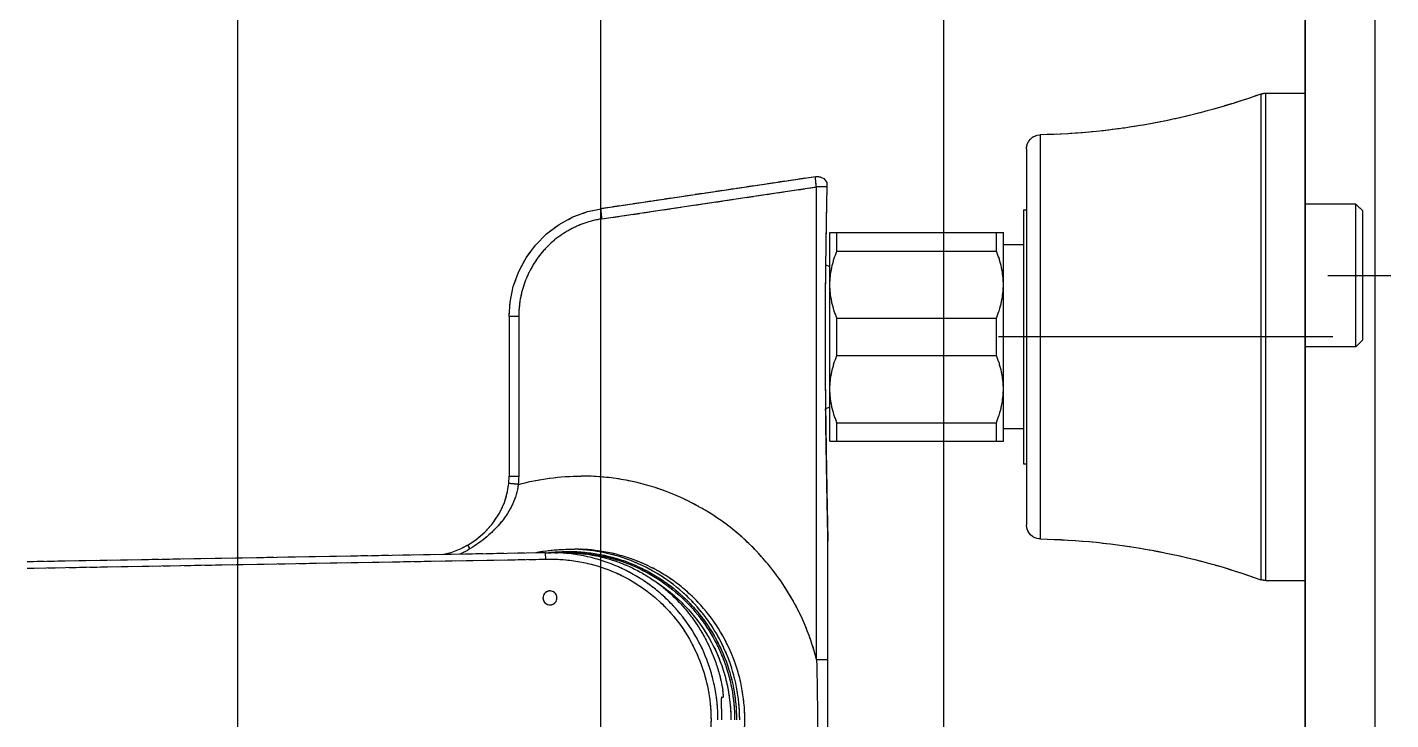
# Model space of a CAD drawing. Header units: millimetres. Extents: x 18456 to 179493, y -203649 to 469211.
# Drawn here: x 117006.2 to 117201.9, y 124388.9 to 124488.4 of the extents above; entities that cross this region are included whole.
import ezdxf

# ---------------------------------------------------------------- set-up
doc = ezdxf.new("R2010")
doc.units = ezdxf.units.MM
doc.linetypes.add('X-평면도(기본형)$0$HIDDENX2', pattern=[0.75, 0.5, -0.25])
for name, color, linetype, true_color in [('X-평면도(기본형)$0$FIN', 9, 'Continuous', 0x808080), ('X-평면도(기본형)$0$FUR', 6, 'Continuous', 0xff00ff), ('X-평면도(기본형)$0$KITC', 6, 'Continuous', 0xff00ff), ('X-평면도(기본형)$0$MC', 7, 'Continuous', 0x7f7fff)]:
    doc.layers.add(name, color=color, linetype=linetype, true_color=true_color)

# ---------------------------------------------------------------- blocks, each defined once
blk = doc.blocks.new('X-평면도(기본형)$0$SB1703 1500')
at = {"layer": 'X-평면도(기본형)$0$FUR', "color": 8, "true_color": 0x808080}
for p, q in [((0, 420), (0, 490)), ((5.65, 490), (0, 490)), ((5.65, 420), (5.65, 490)), ((6.33, 489.88), (6.33, 420.11)), ((38.04, 484.01), (38.04, 425.98)), ((40, 482.02), (40, 427.98)), ((70.23, 478.01), (101.06, 473.41)), ((68.66, 476.53), (70.14, 476.53)), ((70.14, 408.66), (70.14, 476.53)), ((100.97, 471.93), (70.14, 476.53)), ((-8.3, 473.08), (-7.3, 474.08)), ((-7.3, 474.08), (0, 474.08)), ((-7.3, 453.58), (-7.3, 474.08)), ((-8.3, 454.58), (-8.3, 473.08)), ((40.4, 473.25), (40, 473.25)), ((40.4, 473.25), (40.4, 436.75)), ((43.31, 440), (43.31, 470)), ((68.21, 470), (43.31, 470)), ((44.31, 467.32), (44.31, 470)), ((67.21, 467.32), (67.21, 470)), ((68.21, 440), (68.21, 470)), ((40.4, 468.2), (43.31, 468.2)), ((67.21, 467.32), (44.31, 467.32)), ((68.21, 465.08), (68.84, 465.34)), ((-3.29, 463.83), (-12.3, 463.83)), ((44.31, 452.32), (44.31, 457.67)), ((67.21, 457.67), (44.31, 457.67)), ((67.21, 452.32), (67.21, 457.67)), ((112.88, 457.94), (114.25, 457.94)), ((112.88, 457.94), (112.88, 434.99)), ((114.25, 457.94), (114.25, 434.99)), ((-8.3, 454.58), (-7.3, 453.58)), ((-7.3, 453.58), (0, 453.58)), ((67.21, 452.32), (44.31, 452.32)), ((68.21, 444.91), (68.84, 444.65)), ((67.21, 442.67), (44.31, 442.67)), ((44.31, 440), (44.31, 442.67)), ((67.21, 440), (67.21, 442.67)), ((40.4, 441.8), (43.31, 441.8)), ((68.21, 440), (43.31, 440)), ((40.4, 436.75), (40, 436.75)), ((114.25, 434.99), (112.88, 434.99)), ((68.51, 373.83), (68.51, 426.16)), ((108.25, 424), (106.17, 424)), ((108.24, 424.04), (108.22, 424.04)), ((108.25, 424.03), (108.24, 424.04)), ((108.28, 424.03), (108.25, 424.03)), ((108.34, 424.03), (108.28, 424.03)), ((108.36, 424.02), (108.34, 424.03)), ((109.01, 423.06), (109.04, 423.98)), ((183.43, 421.76), (109.01, 423.06)), ((109.04, 423.98), (183.45, 422.68)), ((5.65, 420), (0, 420)), ((70.14, 408.66), (68.51, 408.66)), ((83.72, 403.25), (83.53, 403.25)), ((81.62, 400.02), (81.62, 400))]:
    blk.add_line(p, q, dxfattribs=at)
at = {"layer": 'X-평면도(기본형)$0$FUR', "color": 8, "linetype": 'X-평면도(기본형)$0$HIDDENX2', "ltscale": 2, "true_color": 0x808080}
for p, q in [((0, 420), (0, 490)), ((5.65, 490), (0, 490)), ((5.65, 420), (5.65, 490)), ((6.33, 489.88), (6.33, 420.11)), ((38.04, 484.01), (38.04, 425.98)), ((40, 482.02), (40, 427.98)), ((70.23, 478.01), (101.06, 473.41)), ((68.66, 476.53), (70.14, 476.53)), ((70.14, 408.66), (70.14, 476.53)), ((100.97, 471.93), (70.14, 476.53)), ((-8.3, 473.08), (-7.3, 474.08)), ((-7.3, 474.08), (0, 474.08)), ((-7.3, 453.58), (-7.3, 474.08)), ((-8.3, 454.58), (-8.3, 473.08)), ((40.4, 473.25), (40, 473.25)), ((40.4, 473.25), (40.4, 436.75)), ((43.31, 440), (43.31, 470)), ((68.21, 470), (43.31, 470)), ((44.31, 467.32), (44.31, 470)), ((67.21, 467.32), (67.21, 470)), ((68.21, 440), (68.21, 470)), ((40.4, 468.2), (43.31, 468.2)), ((67.21, 467.32), (44.31, 467.32)), ((68.21, 465.08), (68.84, 465.34)), ((-3.29, 463.83), (-12.3, 463.83)), ((44.31, 452.32), (44.31, 457.67)), ((67.21, 457.67), (44.31, 457.67)), ((67.21, 452.32), (67.21, 457.67)), ((112.88, 457.94), (112.88, 434.99)), ((112.88, 457.94), (114.25, 457.94)), ((114.25, 457.94), (114.25, 434.99)), ((-8.3, 454.58), (-7.3, 453.58)), ((-4, 455), (44, 455)), ((-7.3, 453.58), (0, 453.58)), ((67.21, 452.32), (44.31, 452.32)), ((68.21, 444.91), (68.84, 444.65)), ((67.21, 442.67), (44.31, 442.67)), ((44.31, 440), (44.31, 442.67)), ((67.21, 440), (67.21, 442.67)), ((40.4, 441.8), (43.31, 441.8)), ((68.21, 440), (43.31, 440)), ((40.4, 436.75), (40, 436.75)), ((114.25, 434.99), (112.88, 434.99)), ((68.51, 373.83), (68.51, 426.16)), ((108.25, 424), (106.17, 424)), ((108.24, 424.04), (108.22, 424.04)), ((108.25, 424.03), (108.24, 424.04)), ((108.28, 424.03), (108.25, 424.03)), ((108.34, 424.03), (108.28, 424.03)), ((108.36, 424.02), (108.34, 424.03)), ((109.01, 423.06), (109.04, 423.98)), ((183.43, 421.76), (109.01, 423.06)), ((109.04, 423.98), (183.45, 422.68)), ((5.65, 420), (0, 420)), ((70.14, 408.66), (68.51, 408.66)), ((83.72, 403.25), (83.53, 403.25)), ((81.62, 400.02), (81.62, 400))]:
    blk.add_line(p, q, dxfattribs=at)
at = {"layer": 'X-평면도(기본형)$0$FUR', "color": 1, "true_color": 0xff0000}
blk.add_line((-4, 455), (44, 455), dxfattribs=at)
at = {"layer": 'X-평면도(기본형)$0$FUR', "color": 8, "true_color": 0x808080}
for points in [[(114.25, 457.94), (114.12, 459.99), (113.66, 462.23), (112.89, 464.37), (111.82, 466.37), (110.47, 468.19), (108.88, 469.8), (107.08, 471.15), (105.1, 472.22), (103, 472.99), (101.06, 473.41)], [(114.3, 433.94), (114.28, 434.22), (114.26, 434.72), (114.25, 434.99)], [(120.12, 425.14), (119.05, 425.85), (117.77, 426.92), (116.61, 428.21), (115.64, 429.66), (114.92, 431.21), (114.48, 432.76), (114.3, 433.94)], [(123.82, 423.73), (122.56, 424.04), (121.17, 424.59), (120.12, 425.14)]]:
    blk.add_lwpolyline(points, dxfattribs=at)
at = {"layer": 'X-평면도(기본형)$0$FUR', "color": 8, "linetype": 'X-평면도(기본형)$0$HIDDENX2', "ltscale": 2, "true_color": 0x808080}
for points in [[(114.25, 457.94), (114.12, 459.99), (113.66, 462.23), (112.89, 464.37), (111.82, 466.37), (110.47, 468.19), (108.88, 469.8), (107.08, 471.15), (105.1, 472.22), (103, 472.99), (101.06, 473.41)], [(114.3, 433.94), (114.28, 434.22), (114.26, 434.72), (114.25, 434.99)], [(120.12, 425.14), (119.05, 425.85), (117.77, 426.92), (116.61, 428.21), (115.64, 429.66), (114.92, 431.21), (114.48, 432.76), (114.3, 433.94)], [(123.82, 423.73), (122.56, 424.04), (121.17, 424.59), (120.12, 425.14)]]:
    blk.add_lwpolyline(points, dxfattribs=at)
at = {"layer": 'X-평면도(기본형)$0$FUR', "color": 8, "true_color": 0x808080}
for centre, radius, start, end in [((5.65, 488), 2, 70.1846, 90), ((40, 583.33), 99.33, 250.1846, 268.8691), ((38, 482.02), 2, 0, 88.8691), ((70.01, 476.53), 1.5, 81.535, 154.6019), ((103.92, 400.25), 34.74, 74.9548, 89.9993), ((125.99, 434.99), 13.1, 180.0024, 185.183), ((38, 427.98), 2, 271.1309, 0), ((40, 326.66), 99.33, 91.1309, 109.8154), ((105.84, 400.21), 23.82, 93.8842, 94.302), ((105.71, 400.16), 24.01, 88.879, 93.5398), ((105.84, 400.18), 23.86, 91.4654, 93.8837), ((106.15, 402), 21.99, 89.9408, 95.0087), ((105.57, 400.22), 24.27, 90.0005, 91.7183), ((105.84, 400.16), 23.88, 89.1961, 91.4655), ((105.56, 400.14), 24.35, 81.6637, 89.9935), ((105.71, 400.18), 23.99, 84.6353, 88.8787), ((105.84, 400.18), 23.86, 85.5445, 89.1964), ((105.71, 400.18), 23.99, 83.9839, 84.6337), ((108.27, 399.7), 24.29, 89.8188, 89.9821), ((108.27, 399.64), 24.35, 88.1849, 89.8181), ((105.7, 400.16), 24.01, 82.0366, 83.651), ((105.57, 400.19), 24.31, 78.633, 81.6583), ((129.24, 440.11), 18.16, 239.0607, 244.1807), ((5.65, 422), 2, 270, 289.8154), ((346.78, 400), 276.78, 178.2057, 181.7943)]:
    blk.add_arc(centre, radius, start, end, dxfattribs=at)
at = {"layer": 'X-평면도(기본형)$0$FUR', "color": 8, "linetype": 'X-평면도(기본형)$0$HIDDENX2', "ltscale": 2, "true_color": 0x808080}
for centre, radius, start, end in [((5.65, 488), 2, 70.1846, 90), ((40, 583.33), 99.33, 250.1846, 268.8691), ((38, 482.02), 2, 0, 88.8691), ((70.01, 476.53), 1.5, 81.535, 154.6019), ((103.92, 400.25), 34.74, 74.9548, 89.9993), ((125.99, 434.99), 13.1, 180.0024, 185.183), ((38, 427.98), 2, 271.1309, 0), ((40, 326.66), 99.33, 91.1309, 109.8154), ((105.84, 400.21), 23.82, 93.8842, 94.302), ((105.71, 400.16), 24.01, 88.879, 93.5398), ((105.84, 400.18), 23.86, 91.4654, 93.8837), ((106.15, 402), 21.99, 89.9408, 95.0087), ((105.57, 400.22), 24.27, 90.0005, 91.7183), ((105.84, 400.16), 23.88, 89.1961, 91.4655), ((105.56, 400.14), 24.35, 81.6637, 89.9935), ((105.71, 400.18), 23.99, 84.6353, 88.8787), ((105.84, 400.18), 23.86, 85.5445, 89.1964), ((105.71, 400.18), 23.99, 83.9839, 84.6337), ((108.27, 399.7), 24.29, 89.8188, 89.9821), ((108.27, 399.64), 24.35, 88.1849, 89.8181), ((105.7, 400.16), 24.01, 82.0366, 83.651), ((105.57, 400.19), 24.31, 78.633, 81.6583), ((129.24, 440.11), 18.16, 239.0607, 244.1807), ((5.65, 422), 2, 270, 289.8154), ((346.78, 400), 276.78, 178.2057, 181.7943)]:
    blk.add_arc(centre, radius, start, end, dxfattribs=at)
for points, degree in [([(0, 800), (0, 299.01), (0, 165.65), (0, 0)], 3), ([(51.85, 400), (51.85, 565.65), (51.85, 731.31)], 2), ([(101.1, 400), (101.1, 524.77), (101.1, 624.55), (101.1, 724.32)], 3), ([(153.19, 400), (153.19, 531.33), (153.19, 662.66)], 2), ([(51.85, 68.69), (51.85, 234.35), (51.85, 400)], 2), ([(101.1, 75.68), (101.1, 175.45), (101.1, 275.23), (101.1, 400)], 3), ([(153.19, 137.34), (153.19, 268.67), (153.19, 400)], 2)]:
    blk.add_open_spline(points, degree=degree, dxfattribs=at)
at = {"layer": 'X-평면도(기본형)$0$FUR'}
for points, degree in [([(0, 800), (0, 299.01), (0, 165.65), (0, 0)], 3), ([(51.85, 400), (51.85, 565.65), (51.85, 731.31)], 2), ([(51.85, 68.69), (51.85, 234.35), (51.85, 400)], 2)]:
    blk.add_open_spline(points, degree=degree, dxfattribs=at)
at = {"layer": 'X-평면도(기본형)$0$FUR', "color": 8, "true_color": 0x808080}
for points, degree in [([(101.1, 400), (101.1, 524.77), (101.1, 624.55), (101.1, 724.32)], 3), ([(153.19, 400), (153.19, 531.33), (153.19, 662.66)], 2), ([(101.1, 75.68), (101.1, 175.45), (101.1, 275.23), (101.1, 400)], 3), ([(153.19, 137.34), (153.19, 268.67), (153.19, 400)], 2)]:
    blk.add_open_spline(points, degree=degree, dxfattribs=at)
at = {"layer": 'X-평면도(기본형)$0$FUR', "color": 8, "linetype": 'X-평면도(기본형)$0$HIDDENX2', "ltscale": 2, "true_color": 0x808080}
for points, knots in [([(70.14, 476.53), (70.17, 476.71), (70.2, 476.99), (70.24, 477.33), (70.26, 477.56), (70.26, 477.74), (70.26, 477.88), (70.26, 477.96), (70.24, 478.01), (70.23, 478.01)], [0, 0, 0, 0, 0.568201, 0.824412, 1.049112, 1.233893, 1.372132, 1.459522, 1.497349, 1.497349, 1.497349, 1.497349]), ([(68.66, 476.53), (68.7, 474.4), (68.77, 470.16), (68.86, 463.79), (68.92, 457.42), (68.91, 451.05), (68.85, 445.74), (68.79, 441.5), (68.74, 438.31), (68.69, 435.13), (68.64, 432.48), (68.6, 430.36), (68.57, 428.77), (68.54, 427.44), (68.52, 426.52), (68.51, 426), (68.51, 425.75), (68.51, 425.63)], [0, 0, 0, 0, 6.367652, 12.737127, 19.107433, 25.477974, 31.848136, 35.032893, 38.217304, 41.401189, 44.584134, 46.174935, 47.764808, 49.352404, 50.143431, 50.53613, 50.903176, 50.903176, 50.903176, 50.903176]), ([(68.65, 477.17), (68.65, 477.17), (68.65, 477.15), (68.65, 477.11), (68.65, 477.05), (68.65, 476.97), (68.65, 476.88), (68.65, 476.73), (68.66, 476.61), (68.66, 476.53)], [0, 0, 0, 0, 0.015036, 0.0531775, 0.1131046, 0.1927089, 0.2891745, 0.3990522, 0.6432667, 0.6432667, 0.6432667, 0.6432667]), ([(101.06, 473.41), (101.07, 473.41), (101.08, 473.36), (101.09, 473.28), (101.09, 473.14), (101.08, 472.96), (101.07, 472.74), (101.03, 472.39), (100.99, 472.12), (100.97, 471.93)], [0, 0, 0, 0, 0.03786, 0.125256, 0.26348, 0.448233, 0.672908, 0.929106, 1.497331, 1.497331, 1.497331, 1.497331]), ([(100.97, 471.93), (101.79, 471.82), (103.42, 471.41), (105.7, 470.39), (107.78, 468.97), (109.57, 467.21), (111.01, 465.15), (112.07, 462.87), (112.73, 460.45), (112.88, 458.77), (112.88, 457.94)], [0, 0, 0, 0, 2.49441, 4.989949, 7.487258, 9.985633, 12.485828, 14.987538, 17.490604, 19.994407, 19.994407, 19.994407, 19.994407]), ([(43.31, 462.5), (43.31, 463.32), (43.49, 464.97), (44, 466.55), (44.31, 467.32)], [0, 0, 0, 0, 2.461421, 4.947491, 4.947491, 4.947491, 4.947491]), ([(68.21, 462.5), (68.21, 463.32), (68.02, 464.97), (67.52, 466.55), (67.21, 467.32)], [0, 0, 0, 0, 2.461421, 4.947491, 4.947491, 4.947491, 4.947491]), ([(44.31, 457.67), (44, 458.44), (43.49, 460.02), (43.31, 461.68), (43.31, 462.5)], [0, 0, 0, 0, 2.48607, 4.947491, 4.947491, 4.947491, 4.947491]), ([(67.21, 457.67), (67.52, 458.44), (68.02, 460.02), (68.21, 461.68), (68.21, 462.5)], [0, 0, 0, 0, 2.48607, 4.947491, 4.947491, 4.947491, 4.947491]), ([(43.31, 447.5), (43.31, 448.32), (43.49, 449.97), (44, 451.55), (44.31, 452.32)], [0, 0, 0, 0, 2.461421, 4.947491, 4.947491, 4.947491, 4.947491]), ([(68.21, 447.5), (68.21, 448.32), (68.02, 449.97), (67.52, 451.55), (67.21, 452.32)], [0, 0, 0, 0, 2.461421, 4.947491, 4.947491, 4.947491, 4.947491]), ([(44.31, 442.67), (44, 443.44), (43.49, 445.02), (43.31, 446.68), (43.31, 447.5)], [0, 0, 0, 0, 2.48607, 4.947491, 4.947491, 4.947491, 4.947491]), ([(67.21, 442.67), (67.52, 443.44), (68.02, 445.02), (68.21, 446.68), (68.21, 447.5)], [0, 0, 0, 0, 2.48607, 4.947491, 4.947491, 4.947491, 4.947491]), ([(68.51, 426.16), (68.51, 426.34), (68.52, 426.72), (68.53, 427.48), (68.55, 428.44), (68.57, 429.59), (68.6, 431.14), (68.64, 433.07), (68.69, 436.16), (68.76, 440.02), (68.8, 443.11), (68.82, 444.66)], [0, 0, 0, 0, 0.546987, 1.121473, 2.275907, 3.432581, 4.590168, 6.906656, 9.224058, 13.860197, 18.497289, 18.497289, 18.497289, 18.497289]), ([(70.14, 408.66), (70.61, 410.53), (71.87, 414.18), (74.63, 419.27), (78.18, 423.84), (82.44, 427.76), (87.27, 430.93), (92.56, 433.26), (98.16, 434.68), (102, 435), (103.92, 435)], [0, 0, 0, 0, 5.768758, 11.534609, 17.297288, 23.056356, 28.811926, 34.564486, 40.314695, 46.063974, 46.063974, 46.063974, 46.063974]), ([(112.94, 433.8), (113.03, 433.81), (113.2, 433.83), (113.46, 433.85), (113.69, 433.88), (113.9, 433.9), (114.04, 433.91), (114.14, 433.92), (114.2, 433.93), (114.24, 433.93), (114.27, 433.93), (114.29, 433.94), (114.3, 433.94), (114.3, 433.94)], [0, 0, 0, 0, 0.273217, 0.532826, 0.769475, 0.975368, 1.14335, 1.211288, 1.267678, 1.312067, 1.34408, 1.363394, 1.369953, 1.369953, 1.369953, 1.369953]), ([(112.94, 433.8), (113.07, 432.82), (113.66, 430.88), (115.29, 428.35), (117.41, 426.22), (119.05, 425.05), (119.91, 424.54)], [0, 0, 0, 0, 2.995234, 5.962575, 8.948624, 11.959552, 11.959552, 11.959552, 11.959552]), ([(119.91, 424.54), (119.95, 424.62), (120.01, 424.76), (120.09, 424.94), (120.12, 425.05), (120.13, 425.13), (120.12, 425.14)], [0, 0, 0, 0, 0.2622174, 0.4622496, 0.590226, 0.6459587, 0.6459587, 0.6459587, 0.6459587]), ([(104.83, 375.5), (103.24, 375.5), (100.04, 375.81), (95.43, 377.22), (91.19, 379.49), (87.46, 382.56), (84.41, 386.3), (82.14, 390.56), (80.74, 395.19), (80.27, 400), (80.74, 404.81), (82.14, 409.43), (84.41, 413.69), (87.46, 417.43), (91.19, 420.5), (95.43, 422.78), (100.04, 424.18), (103.24, 424.5), (104.83, 424.5)], [0, 0, 0, 0, 4.78487, 9.570829, 14.35947, 19.151397, 23.946887, 28.745668, 33.546969, 38.34963, 43.152292, 47.953593, 52.752373, 57.547863, 62.33979, 67.128432, 71.91439, 76.699261, 76.699261, 76.699261, 76.699261]), ([(81.16, 400), (81.16, 401.57), (81.46, 404.72), (82.81, 409.26), (84.99, 413.46), (87.94, 417.16), (91.54, 420.23), (95.66, 422.55), (100.14, 424.04), (103.27, 424.44), (104.84, 424.48)], [0, 0, 0, 0, 4.711864, 9.422158, 14.130232, 18.835149, 23.536638, 28.234907, 32.930521, 37.625297, 37.625297, 37.625297, 37.625297]), ([(104.22, 424.12), (102.72, 424.03), (99.71, 423.56), (95.42, 422.01), (91.49, 419.68), (88.06, 416.66), (85.26, 413.05), (83.19, 408.97), (81.91, 404.57), (81.62, 401.53), (81.62, 400.02)], [0, 0, 0, 0, 4.534468, 9.070496, 13.609024, 18.150638, 22.695488, 27.243318, 31.793162, 36.344534, 36.344534, 36.344534, 36.344534]), ([(104.05, 423.97), (102.56, 423.86), (99.6, 423.35), (95.39, 421.78), (91.54, 419.45), (88.18, 416.44), (85.44, 412.86), (83.42, 408.83), (82.17, 404.49), (81.89, 401.49), (81.89, 400)], [0, 0, 0, 0, 4.472305, 8.9462, 13.422582, 17.901999, 22.384578, 26.87006, 31.357491, 35.846385, 35.846385, 35.846385, 35.846385]), ([(84.28, 400), (84.28, 401.56), (84.59, 404.71), (85.95, 409.24), (88.18, 413.42), (90.68, 416.48), (93.02, 418.58), (94.91, 419.99), (96.93, 421.2), (99.78, 422.54), (103.56, 423.69), (106.7, 424), (108.27, 424)], [0, 0, 0, 0, 4.701618, 9.409184, 14.122014, 18.814818, 21.173466, 23.537071, 25.884742, 28.237034, 32.95025, 37.657437, 37.657437, 37.657437, 37.657437]), ([(109.01, 423.06), (107.48, 423.1), (104.39, 422.9), (99.91, 421.67), (95.78, 419.57), (92.14, 416.69), (89.17, 413.12), (86.97, 409.04), (85.59, 404.61), (85.28, 401.53), (85.28, 400)], [0, 0, 0, 0, 4.611134, 9.220934, 13.829251, 18.436203, 23.042808, 27.650462, 32.259919, 36.870755, 36.870755, 36.870755, 36.870755]), ([(92.82, 419.55), (91.23, 418.48), (88.31, 415.94), (84.98, 411.19), (82.9, 405.77), (82.43, 401.91), (82.43, 400)], [0, 0, 0, 0, 5.741803, 11.488886, 17.240286, 22.994386, 22.994386, 22.994386, 22.994386]), ([(107.39, 417.5), (107.39, 417.61), (107.43, 417.84), (107.61, 418.15), (107.88, 418.38), (108.21, 418.5), (108.57, 418.5), (108.9, 418.38), (109.18, 418.15), (109.36, 417.85), (109.4, 417.61), (109.4, 417.5)], [0, 0, 0, 0, 0.345337, 0.690586, 1.037828, 1.384687, 1.734468, 2.084365, 2.433608, 2.784478, 3.131433, 3.131433, 3.131433, 3.131433]), ([(109.4, 417.5), (109.4, 417.38), (109.36, 417.15), (109.19, 416.84), (108.92, 416.61), (108.58, 416.49), (108.23, 416.49), (107.89, 416.61), (107.61, 416.84), (107.44, 417.15), (107.39, 417.38), (107.39, 417.5)], [0, 0, 0, 0, 0.344508, 0.689833, 1.037431, 1.384595, 1.734579, 2.084673, 2.434118, 2.785047, 3.131431, 3.131431, 3.131431, 3.131431]), ([(83.53, 403.25), (83.52, 403.25), (83.51, 403.28), (83.5, 403.33), (83.5, 403.42), (83.5, 403.59), (83.53, 403.87), (83.56, 404.11), (83.58, 404.25)], [0, 0, 0, 0, 0.024284, 0.079277, 0.167332, 0.286884, 0.609654, 1.01224, 1.01224, 1.01224, 1.01224]), ([(83.72, 403.25), (83.75, 403.25), (83.77, 403.18), (83.79, 403.1), (83.81, 402.93), (83.81, 402.66), (83.81, 402.26), (83.8, 401.78), (83.79, 401.22), (83.79, 400.62), (83.78, 400.21), (83.78, 400)], [0, 0, 0, 0, 0.078212, 0.157623, 0.265932, 0.566544, 0.970327, 1.46228, 2.023808, 2.634077, 3.268556, 3.268556, 3.268556, 3.268556]), ([(85.28, 400), (85.28, 398.46), (85.59, 395.38), (86.97, 390.95), (89.17, 386.87), (92.14, 383.3), (95.78, 380.42), (99.91, 378.32), (104.39, 377.09), (107.48, 376.89), (109.01, 376.93)], [0, 0, 0, 0, 4.611034, 9.220656, 13.828342, 18.434968, 23.041851, 27.650181, 32.259932, 36.871018, 36.871018, 36.871018, 36.871018])]:
    blk.add_open_spline(points, degree=3, knots=knots, dxfattribs=at)
at = {"layer": 'X-평면도(기본형)$0$FUR', "color": 8, "true_color": 0x808080}
for points, knots in [([(70.14, 476.53), (70.17, 476.71), (70.2, 476.99), (70.24, 477.33), (70.26, 477.56), (70.26, 477.74), (70.26, 477.88), (70.26, 477.96), (70.24, 478.01), (70.23, 478.01)], [0, 0, 0, 0, 0.568201, 0.824412, 1.049112, 1.233893, 1.372132, 1.459522, 1.497349, 1.497349, 1.497349, 1.497349]), ([(68.66, 476.53), (68.7, 474.4), (68.77, 470.16), (68.86, 463.79), (68.92, 457.42), (68.91, 451.05), (68.85, 445.74), (68.79, 441.5), (68.74, 438.31), (68.69, 435.13), (68.64, 432.48), (68.6, 430.36), (68.57, 428.77), (68.54, 427.44), (68.52, 426.52), (68.51, 426), (68.51, 425.75), (68.51, 425.63)], [0, 0, 0, 0, 6.367652, 12.737127, 19.107433, 25.477974, 31.848136, 35.032893, 38.217304, 41.401189, 44.584134, 46.174935, 47.764808, 49.352404, 50.143431, 50.53613, 50.903176, 50.903176, 50.903176, 50.903176]), ([(68.65, 477.17), (68.65, 477.17), (68.65, 477.15), (68.65, 477.11), (68.65, 477.05), (68.65, 476.97), (68.65, 476.88), (68.65, 476.73), (68.66, 476.61), (68.66, 476.53)], [0, 0, 0, 0, 0.015036, 0.0531775, 0.1131046, 0.1927089, 0.2891745, 0.3990522, 0.6432667, 0.6432667, 0.6432667, 0.6432667]), ([(101.06, 473.41), (101.07, 473.41), (101.08, 473.36), (101.09, 473.28), (101.09, 473.14), (101.08, 472.96), (101.07, 472.74), (101.03, 472.39), (100.99, 472.12), (100.97, 471.93)], [0, 0, 0, 0, 0.03786, 0.125256, 0.26348, 0.448233, 0.672908, 0.929106, 1.497331, 1.497331, 1.497331, 1.497331]), ([(100.97, 471.93), (101.79, 471.82), (103.42, 471.41), (105.7, 470.39), (107.78, 468.97), (109.57, 467.21), (111.01, 465.15), (112.07, 462.87), (112.73, 460.45), (112.88, 458.77), (112.88, 457.94)], [0, 0, 0, 0, 2.49441, 4.989949, 7.487258, 9.985633, 12.485828, 14.987538, 17.490604, 19.994407, 19.994407, 19.994407, 19.994407]), ([(43.31, 462.5), (43.31, 463.32), (43.49, 464.97), (44, 466.55), (44.31, 467.32)], [0, 0, 0, 0, 2.461421, 4.947491, 4.947491, 4.947491, 4.947491]), ([(68.21, 462.5), (68.21, 463.32), (68.02, 464.97), (67.52, 466.55), (67.21, 467.32)], [0, 0, 0, 0, 2.461421, 4.947491, 4.947491, 4.947491, 4.947491]), ([(44.31, 457.67), (44, 458.44), (43.49, 460.02), (43.31, 461.68), (43.31, 462.5)], [0, 0, 0, 0, 2.48607, 4.947491, 4.947491, 4.947491, 4.947491]), ([(67.21, 457.67), (67.52, 458.44), (68.02, 460.02), (68.21, 461.68), (68.21, 462.5)], [0, 0, 0, 0, 2.48607, 4.947491, 4.947491, 4.947491, 4.947491]), ([(43.31, 447.5), (43.31, 448.32), (43.49, 449.97), (44, 451.55), (44.31, 452.32)], [0, 0, 0, 0, 2.461421, 4.947491, 4.947491, 4.947491, 4.947491]), ([(68.21, 447.5), (68.21, 448.32), (68.02, 449.97), (67.52, 451.55), (67.21, 452.32)], [0, 0, 0, 0, 2.461421, 4.947491, 4.947491, 4.947491, 4.947491]), ([(44.31, 442.67), (44, 443.44), (43.49, 445.02), (43.31, 446.68), (43.31, 447.5)], [0, 0, 0, 0, 2.48607, 4.947491, 4.947491, 4.947491, 4.947491]), ([(67.21, 442.67), (67.52, 443.44), (68.02, 445.02), (68.21, 446.68), (68.21, 447.5)], [0, 0, 0, 0, 2.48607, 4.947491, 4.947491, 4.947491, 4.947491]), ([(68.51, 426.16), (68.51, 426.34), (68.52, 426.72), (68.53, 427.48), (68.55, 428.44), (68.57, 429.59), (68.6, 431.14), (68.64, 433.07), (68.69, 436.16), (68.76, 440.02), (68.8, 443.11), (68.82, 444.66)], [0, 0, 0, 0, 0.546987, 1.121473, 2.275907, 3.432581, 4.590168, 6.906656, 9.224058, 13.860197, 18.497289, 18.497289, 18.497289, 18.497289]), ([(70.14, 408.66), (70.61, 410.53), (71.87, 414.18), (74.63, 419.27), (78.18, 423.84), (82.44, 427.76), (87.27, 430.93), (92.56, 433.26), (98.16, 434.68), (102, 435), (103.92, 435)], [0, 0, 0, 0, 5.768758, 11.534609, 17.297288, 23.056356, 28.811926, 34.564486, 40.314695, 46.063974, 46.063974, 46.063974, 46.063974]), ([(112.94, 433.8), (113.03, 433.81), (113.2, 433.83), (113.46, 433.85), (113.69, 433.88), (113.9, 433.9), (114.04, 433.91), (114.14, 433.92), (114.2, 433.93), (114.24, 433.93), (114.27, 433.93), (114.29, 433.94), (114.3, 433.94), (114.3, 433.94)], [0, 0, 0, 0, 0.273217, 0.532826, 0.769475, 0.975368, 1.14335, 1.211288, 1.267678, 1.312067, 1.34408, 1.363394, 1.369953, 1.369953, 1.369953, 1.369953]), ([(112.94, 433.8), (113.07, 432.82), (113.66, 430.88), (115.29, 428.35), (117.41, 426.22), (119.05, 425.05), (119.91, 424.54)], [0, 0, 0, 0, 2.995234, 5.962575, 8.948624, 11.959552, 11.959552, 11.959552, 11.959552]), ([(119.91, 424.54), (119.95, 424.62), (120.01, 424.76), (120.09, 424.94), (120.12, 425.05), (120.13, 425.13), (120.12, 425.14)], [0, 0, 0, 0, 0.2622174, 0.4622496, 0.590226, 0.6459587, 0.6459587, 0.6459587, 0.6459587]), ([(104.83, 375.5), (103.24, 375.5), (100.04, 375.81), (95.43, 377.22), (91.19, 379.49), (87.46, 382.56), (84.41, 386.3), (82.14, 390.56), (80.74, 395.19), (80.27, 400), (80.74, 404.81), (82.14, 409.43), (84.41, 413.69), (87.46, 417.43), (91.19, 420.5), (95.43, 422.78), (100.04, 424.18), (103.24, 424.5), (104.83, 424.5)], [0, 0, 0, 0, 4.78487, 9.570829, 14.35947, 19.151397, 23.946887, 28.745668, 33.546969, 38.34963, 43.152292, 47.953593, 52.752373, 57.547863, 62.33979, 67.128432, 71.91439, 76.699261, 76.699261, 76.699261, 76.699261]), ([(81.16, 400), (81.16, 401.57), (81.46, 404.72), (82.81, 409.26), (84.99, 413.46), (87.94, 417.16), (91.54, 420.23), (95.66, 422.55), (100.14, 424.04), (103.27, 424.44), (104.84, 424.48)], [0, 0, 0, 0, 4.711864, 9.422158, 14.130232, 18.835149, 23.536638, 28.234907, 32.930521, 37.625297, 37.625297, 37.625297, 37.625297]), ([(104.22, 424.12), (102.72, 424.03), (99.71, 423.56), (95.42, 422.01), (91.49, 419.68), (88.06, 416.66), (85.26, 413.05), (83.19, 408.97), (81.91, 404.57), (81.62, 401.53), (81.62, 400.02)], [0, 0, 0, 0, 4.534468, 9.070496, 13.609024, 18.150638, 22.695488, 27.243318, 31.793162, 36.344534, 36.344534, 36.344534, 36.344534]), ([(104.05, 423.97), (102.56, 423.86), (99.6, 423.35), (95.39, 421.78), (91.54, 419.45), (88.18, 416.44), (85.44, 412.86), (83.42, 408.83), (82.17, 404.49), (81.89, 401.49), (81.89, 400)], [0, 0, 0, 0, 4.472305, 8.9462, 13.422582, 17.901999, 22.384578, 26.87006, 31.357491, 35.846385, 35.846385, 35.846385, 35.846385]), ([(84.28, 400), (84.28, 401.56), (84.59, 404.71), (85.95, 409.24), (88.18, 413.42), (90.68, 416.48), (93.02, 418.58), (94.91, 419.99), (96.93, 421.2), (99.78, 422.54), (103.56, 423.69), (106.7, 424), (108.27, 424)], [0, 0, 0, 0, 4.701618, 9.409184, 14.122014, 18.814818, 21.173466, 23.537071, 25.884742, 28.237034, 32.95025, 37.657437, 37.657437, 37.657437, 37.657437]), ([(109.01, 423.06), (107.48, 423.1), (104.39, 422.9), (99.91, 421.67), (95.78, 419.57), (92.14, 416.69), (89.17, 413.12), (86.97, 409.04), (85.59, 404.61), (85.28, 401.53), (85.28, 400)], [0, 0, 0, 0, 4.611134, 9.220934, 13.829251, 18.436203, 23.042808, 27.650462, 32.259919, 36.870755, 36.870755, 36.870755, 36.870755]), ([(92.82, 419.55), (91.23, 418.48), (88.31, 415.94), (84.98, 411.19), (82.9, 405.77), (82.43, 401.91), (82.43, 400)], [0, 0, 0, 0, 5.741803, 11.488886, 17.240286, 22.994386, 22.994386, 22.994386, 22.994386]), ([(107.39, 417.5), (107.39, 417.61), (107.43, 417.84), (107.61, 418.15), (107.88, 418.38), (108.21, 418.5), (108.57, 418.5), (108.9, 418.38), (109.18, 418.15), (109.36, 417.85), (109.4, 417.61), (109.4, 417.5)], [0, 0, 0, 0, 0.345337, 0.690586, 1.037828, 1.384687, 1.734468, 2.084365, 2.433608, 2.784478, 3.131433, 3.131433, 3.131433, 3.131433]), ([(109.4, 417.5), (109.4, 417.38), (109.36, 417.15), (109.19, 416.84), (108.92, 416.61), (108.58, 416.49), (108.23, 416.49), (107.89, 416.61), (107.61, 416.84), (107.44, 417.15), (107.39, 417.38), (107.39, 417.5)], [0, 0, 0, 0, 0.344508, 0.689833, 1.037431, 1.384595, 1.734579, 2.084673, 2.434118, 2.785047, 3.131431, 3.131431, 3.131431, 3.131431]), ([(83.53, 403.25), (83.52, 403.25), (83.51, 403.28), (83.5, 403.33), (83.5, 403.42), (83.5, 403.59), (83.53, 403.87), (83.56, 404.11), (83.58, 404.25)], [0, 0, 0, 0, 0.024284, 0.079277, 0.167332, 0.286884, 0.609654, 1.01224, 1.01224, 1.01224, 1.01224]), ([(83.72, 403.25), (83.75, 403.25), (83.77, 403.18), (83.79, 403.1), (83.81, 402.93), (83.81, 402.66), (83.81, 402.26), (83.8, 401.78), (83.79, 401.22), (83.79, 400.62), (83.78, 400.21), (83.78, 400)], [0, 0, 0, 0, 0.078212, 0.157623, 0.265932, 0.566544, 0.970327, 1.46228, 2.023808, 2.634077, 3.268556, 3.268556, 3.268556, 3.268556]), ([(85.28, 400), (85.28, 398.46), (85.59, 395.38), (86.97, 390.95), (89.17, 386.87), (92.14, 383.3), (95.78, 380.42), (99.91, 378.32), (104.39, 377.09), (107.48, 376.89), (109.01, 376.93)], [0, 0, 0, 0, 4.611034, 9.220656, 13.828342, 18.434968, 23.041851, 27.650181, 32.259932, 36.871018, 36.871018, 36.871018, 36.871018])]:
    blk.add_open_spline(points, degree=3, knots=knots, dxfattribs=at)
at = {"layer": 'X-평면도(기본형)$0$FUR', "color": 8, "linetype": 'X-평면도(기본형)$0$HIDDENX2', "ltscale": 2, "true_color": 0x808080}
blk.add_rational_spline([(104.23, 423.91), (86.7, 422.36), (83.58, 404.25)], [0.96775264347, 0.755712424427, 0.93737928629], degree=2, dxfattribs=at)
at = {"layer": 'X-평면도(기본형)$0$FUR', "color": 8, "true_color": 0x808080}
blk.add_rational_spline([(104.23, 423.91), (86.7, 422.36), (83.58, 404.25)], [0.96775264347, 0.755712424427, 0.93737928629], degree=2, dxfattribs=at)
blk = doc.blocks.new('X-평면도(기본형)$0$ba15002200')
at = {"layer": 'X-평면도(기본형)$0$MC'}
blk.add_lwpolyline([(0, 2200), (1500, 2200), (1500, 0), (0, 0)], close=True, dxfattribs=at)
at = {"layer": 'X-평면도(기본형)$0$FUR'}
blk.add_blockref('X-평면도(기본형)$0$SB1703 1500', (0, 1400), dxfattribs=at)

msp = doc.modelspace()

# ---------------------------------------------------------------- linework, layer by layer
at = {"layer": 'X-평면도(기본형)$0$FIN'}
msp.add_line((117199.63, 124798.95), (117199.63, 122578.95), dxfattribs=at)

# ---------------------------------------------------------------- block references
at = {"layer": 'X-평면도(기본형)$0$KITC', "xscale": -1}
msp.add_blockref('X-평면도(기본형)$0$ba15002200', (117189.63, 122588.95), dxfattribs=at)

doc.saveas('drawing.dxf')
